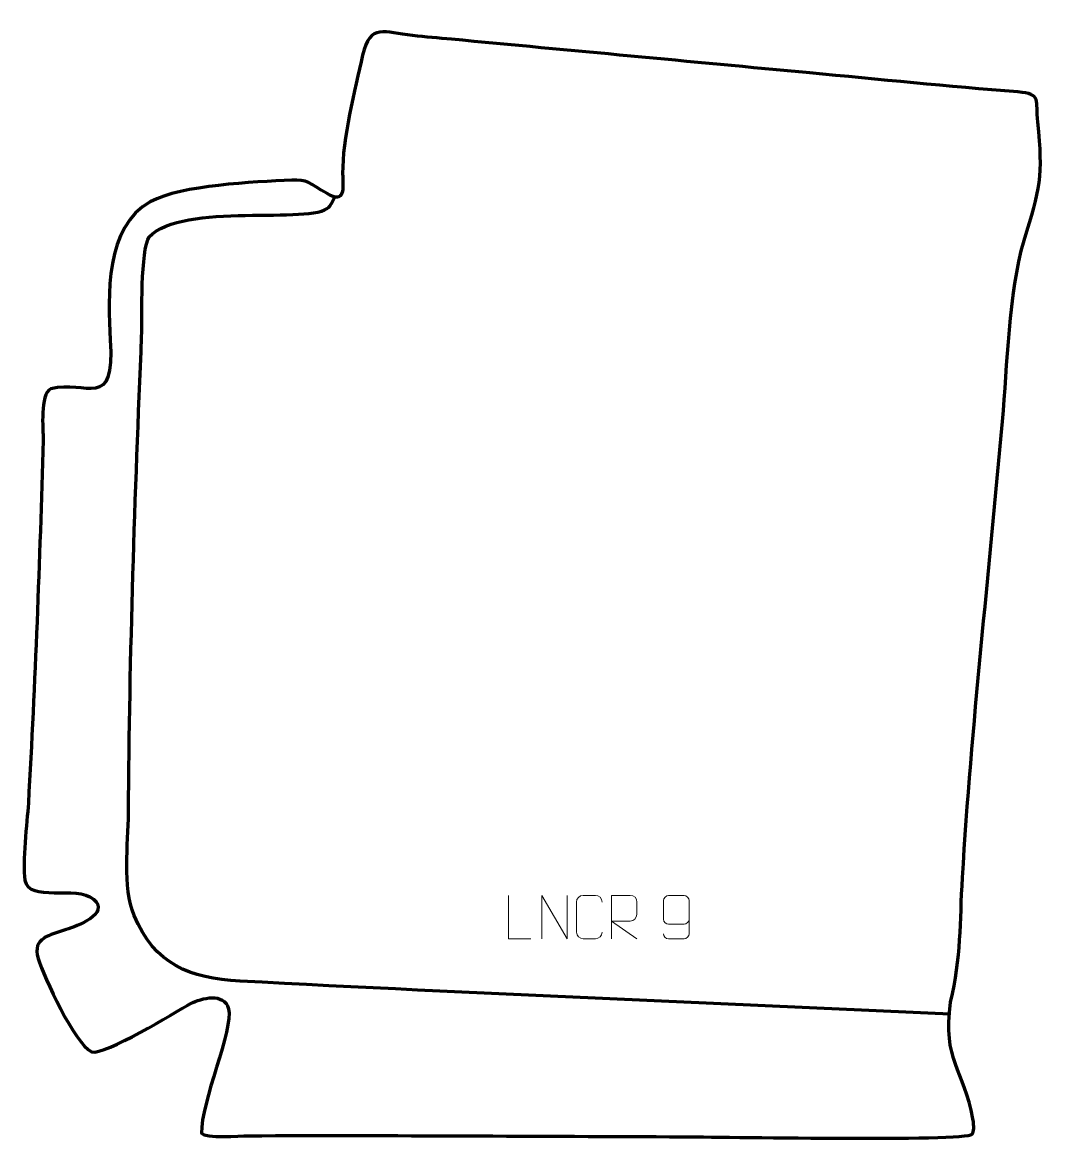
# Model space of a CAD drawing. Header units: millimetres. Extents: x -820 to -232, y 31 to 675.
import ezdxf

# ---------------------------------------------------------------- set-up
doc = ezdxf.new("R2010")
doc.units = ezdxf.units.MM
doc.header["$MEASUREMENT"] = 0
doc.layers.add('layer 2', color=7, linetype='Continuous')
doc.layers.add('layer 3', color=7, linetype='Continuous')

msp = doc.modelspace()

# ---------------------------------------------------------------- linework, layer by layer
at = {"layer": 'layer 2', "color": 140, "lineweight": 158}
msp.add_open_spline([(-286.2436, 104.6444), (-422.334, 110.992), (-558.6107, 116.3815), (-694.6415, 123.5823), (-694.6415, 123.5823), (-723.8578, 125.1289), (-743.6755, 133.2359), (-755.6124, 161.333), (-755.6124, 161.333), (-762.4596, 177.9867), (-758.97, 202.2964), (-758.8492, 220.4893), (-758.8492, 220.4893), (-758.2394, 312.2692), (-755.1466, 402.8267), (-751.2766, 494.4641), (-751.2766, 494.4641), (-751.1072, 505.2562), (-751.8965, 544.6278), (-746.9239, 551.7948), (-746.9239, 551.7948), (-727.8063, 572.2138), (-653.1413, 558.6937), (-643.5533, 569.0094), (-643.5533, 569.0094), (-642.1817, 570.4851), (-640.999, 572.9666), (-640.0897, 574.7918)], degree=3, knots=[0, 0, 0, 0, 0.125, 0.125, 0.125, 0.125, 0.25, 0.25, 0.25, 0.25, 0.375, 0.375, 0.375, 0.375, 0.5, 0.5, 0.5, 0.5, 0.625, 0.625, 0.625, 0.625, 0.75, 0.75, 0.75, 0.75, 1, 1, 1, 1], dxfattribs=at)
at = {"layer": 'layer 3', "color": 242, "lineweight": 158}
msp.add_open_spline([(-572.9771, 665.5643), (-504.2615, 659.1002), (-435.5459, 652.6357), (-366.8303, 646.1714), (-366.8303, 646.1714), (-326.9898, 642.4233), (-287.1131, 638.3526), (-247.2297, 635.2162), (-247.2297, 635.2162), (-233.2061, 634.1134), (-237.2013, 630.5221), (-235.8195, 617.9042), (-235.8195, 617.9042), (-232.4401, 586.6019), (-234.5344, 579.3492), (-243.7184, 549.7137), (-243.7184, 549.7137), (-252.4259, 518.6411), (-253.2438, 478.3706), (-256.0896, 445.696), (-256.0896, 445.696), (-263.7471, 358.3919), (-273.8609, 270.5729), (-279.1189, 183.1618), (-279.1189, 183.1618), (-280.6181, 157.2325), (-279.7571, 137.3682), (-285.9696, 111.5084), (-285.9696, 111.5084), (-290.7523, 77.7092), (-278.0216, 72.6851), (-273.1095, 44.3184), (-273.1095, 44.3184), (-272.299, 39.638), (-272.4995, 37.0569), (-273.5859, 35.5737), (-273.5859, 35.5737), (-276.7479, 31.2562), (-423.2611, 34.0501), (-439.7327, 34.0851), (-439.7327, 34.0851), (-523.0873, 34.2662), (-606.5738, 35.0213), (-689.9122, 34.6313), (-689.9122, 34.6313), (-694.8766, 34.6081), (-714.5436, 32.9485), (-716.8322, 36.1307), (-716.8322, 36.1307), (-717.4261, 53.3858), (-698.2933, 96.5161), (-701.2792, 107.6704), (-701.2792, 107.6704), (-703.8857, 117.4076), (-716.7461, 113.8012), (-723.0534, 110.6629), (-723.0534, 110.6629), (-732.3008, 105.7402), (-772.4295, 80.5004), (-780.0764, 82.9472), (-780.0764, 82.9472), (-789.907, 87.973), (-807.4166, 125.5157), (-810.7932, 136.6281), (-810.7932, 136.6281), (-814.4359, 148.6165), (-804.0607, 150.0217), (-794.6855, 153.2517), (-794.6855, 153.2517), (-788.7625, 155.2924), (-768.9164, 162.0712), (-779.0517, 170.8276), (-779.0517, 170.8276), (-788.6068, 179.0828), (-816.5093, 168.6818), (-818.4025, 181.729), (-818.4025, 181.729), (-819.8746, 191.8738), (-817.2362, 214.7575), (-816.4485, 225.9829), (-816.4485, 225.9829), (-812.5342, 295.5649), (-809.9053, 365.2416), (-807.9378, 434.9044), (-807.9378, 434.9044), (-807.8892, 441.4113), (-809.9943, 461.0248), (-803.4873, 464.3898), (-803.4873, 464.3898), (-783.1095, 469.8602), (-766.6272, 450.769), (-769.3284, 492.5782), (-769.3284, 492.5782), (-770.886, 517.5254), (-772.0132, 558.2358), (-746.3767, 572.0735), (-746.3767, 572.0735), (-727.7131, 581.7564), (-687.2638, 583.3438), (-664.9734, 584.5116), (-664.9734, 584.5116), (-656.1373, 584.9746), (-654.6937, 582.7217), (-644.5634, 576.7312), (-644.5634, 576.7312), (-633.9607, 570.4615), (-635.5482, 579.7641), (-635.6683, 588.2787), (-635.6683, 588.2787), (-635.9466, 608.0206), (-628.6721, 636.6706), (-624.1534, 656.3179), (-624.1534, 656.3179), (-619.7954, 675.267), (-611.663, 669.3437), (-595.4672, 667.6566), (-595.4672, 667.6566), (-587.9854, 666.8772), (-580.4694, 666.2576), (-572.9771, 665.5643)], degree=3, knots=[0, 0, 0, 0, 0.03225806, 0.03225806, 0.03225806, 0.03225806, 0.06451613, 0.06451613, 0.06451613, 0.06451613, 0.09677419, 0.09677419, 0.09677419, 0.09677419, 0.12903226, 0.12903226, 0.12903226, 0.12903226, 0.16129032, 0.16129032, 0.16129032, 0.16129032, 0.19354839, 0.19354839, 0.19354839, 0.19354839, 0.22580645, 0.22580645, 0.22580645, 0.22580645, 0.25806452, 0.25806452, 0.25806452, 0.25806452, 0.29032258, 0.29032258, 0.29032258, 0.29032258, 0.32258065, 0.32258065, 0.32258065, 0.32258065, 0.35483871, 0.35483871, 0.35483871, 0.35483871, 0.38709677, 0.38709677, 0.38709677, 0.38709677, 0.41935484, 0.41935484, 0.41935484, 0.41935484, 0.4516129, 0.4516129, 0.4516129, 0.4516129, 0.48387097, 0.48387097, 0.48387097, 0.48387097, 0.51612903, 0.51612903, 0.51612903, 0.51612903, 0.5483871, 0.5483871, 0.5483871, 0.5483871, 0.58064516, 0.58064516, 0.58064516, 0.58064516, 0.61290323, 0.61290323, 0.61290323, 0.61290323, 0.64516129, 0.64516129, 0.64516129, 0.64516129, 0.67741935, 0.67741935, 0.67741935, 0.67741935, 0.70967742, 0.70967742, 0.70967742, 0.70967742, 0.74193548, 0.74193548, 0.74193548, 0.74193548, 0.77419355, 0.77419355, 0.77419355, 0.77419355, 0.80645161, 0.80645161, 0.80645161, 0.80645161, 0.83870968, 0.83870968, 0.83870968, 0.83870968, 0.87096774, 0.87096774, 0.87096774, 0.87096774, 0.90322581, 0.90322581, 0.90322581, 0.90322581, 0.93548387, 0.93548387, 0.93548387, 0.93548387, 1, 1, 1, 1], dxfattribs=at)
at = {"layer": 'layer 3', "color": 250, "lineweight": 9}
for points, knots in [([(-527.3693, 147.9415), (-527.3693, 147.9415), (-540.3184, 147.9415), (-540.3184, 147.9415), (-540.3184, 147.9415), (-540.3184, 147.9415), (-540.3184, 172.8951), (-540.3184, 172.8951)], [0, 0, 0, 0, 0.33333333, 0.33333333, 0.33333333, 0.33333333, 1, 1, 1, 1]), ([(-521.1712, 147.9416), (-521.1712, 147.9416), (-521.1712, 172.8951), (-521.1712, 172.8951), (-521.1712, 172.8951), (-521.1712, 172.8951), (-506.5164, 147.9416), (-506.5164, 147.9416), (-506.5164, 147.9416), (-506.5164, 147.9416), (-506.5164, 172.8951), (-506.5164, 172.8951)], [0, 0, 0, 0, 0.25, 0.25, 0.25, 0.25, 0.5, 0.5, 0.5, 0.5, 1, 1, 1, 1]), ([(-486.3256, 151.7811), (-486.4654, 149.4577), (-488.1426, 147.9781), (-490.2903, 147.9673), (-490.2903, 147.9673), (-492.6222, 147.9677), (-494.9541, 147.9677), (-497.2856, 147.9673), (-497.2856, 147.9673), (-499.2106, 147.8619), (-501.1827, 149.7464), (-501.1715, 151.7637), (-501.1715, 151.7637), (-501.1711, 157.5338), (-501.1711, 163.3035), (-501.1715, 169.0728), (-501.1715, 169.0728), (-501.1673, 171.2109), (-499.4206, 172.9301), (-497.2682, 172.9166), (-497.2682, 172.9166), (-494.9425, 172.9166), (-492.6164, 172.9166), (-490.2903, 172.9166), (-490.2903, 172.9166), (-488.3437, 172.9521), (-486.3523, 171.4606), (-486.3256, 169.023)], [0, 0, 0, 0, 0.125, 0.125, 0.125, 0.125, 0.25, 0.25, 0.25, 0.25, 0.375, 0.375, 0.375, 0.375, 0.5, 0.5, 0.5, 0.5, 0.625, 0.625, 0.625, 0.625, 0.75, 0.75, 0.75, 0.75, 1, 1, 1, 1]), ([(-481.0806, 147.9634), (-481.0806, 147.9634), (-481.0806, 172.9169), (-481.0806, 172.9169), (-481.0806, 172.9169), (-477.4858, 172.9169), (-473.8903, 172.9169), (-470.2951, 172.9169), (-470.2951, 172.9169), (-467.9698, 172.8792), (-466.4125, 171.3892), (-466.4166, 169.0228), (-466.4166, 169.0228), (-466.417, 166.9873), (-466.417, 163.9279), (-466.4166, 161.8919), (-466.4166, 161.8919), (-466.4231, 160.0164), (-468.2354, 158.0746), (-470.2449, 158.0555), (-470.2449, 158.0555), (-470.2449, 158.0555), (-481.0806, 158.0555), (-481.0806, 158.0555), (-481.0806, 158.0555), (-481.0806, 158.0555), (-466.4259, 147.9634), (-466.4259, 147.9634)], [0, 0, 0, 0, 0.125, 0.125, 0.125, 0.125, 0.25, 0.25, 0.25, 0.25, 0.375, 0.375, 0.375, 0.375, 0.5, 0.5, 0.5, 0.5, 0.625, 0.625, 0.625, 0.625, 0.75, 0.75, 0.75, 0.75, 1, 1, 1, 1]), ([(-451.1785, 150.8994), (-451.1544, 149.5599), (-449.7982, 147.9066), (-448.2263, 147.941), (-448.2263, 147.941), (-445.2415, 147.9413), (-442.2563, 147.9413), (-439.2709, 147.941), (-439.2709, 147.941), (-438.0518, 147.926), (-436.3236, 149.3636), (-436.3186, 150.8994), (-436.3186, 150.8994), (-436.3189, 157.2598), (-436.3189, 163.6206), (-436.3186, 169.9814), (-436.3186, 169.9814), (-436.3233, 171.1443), (-438.0518, 172.9154), (-439.2709, 172.9398), (-439.2709, 172.9398), (-442.2563, 172.9395), (-445.2415, 172.9395), (-448.2263, 172.9398), (-448.2263, 172.9398), (-449.5044, 172.896), (-451.1741, 171.2815), (-451.1785, 169.9814), (-451.1785, 169.9814), (-451.1785, 166.398), (-451.1785, 162.815), (-451.1785, 159.2322), (-451.1785, 159.2322), (-451.14, 157.754), (-449.5573, 156.3211), (-448.2263, 156.3232), (-448.2263, 156.3232), (-445.2415, 156.3229), (-442.2563, 156.3229), (-439.2709, 156.3232), (-439.2709, 156.3232), (-437.9414, 156.3182), (-436.2984, 157.8254), (-436.3401, 159.254)], [0, 0, 0, 0, 0.08333333, 0.08333333, 0.08333333, 0.08333333, 0.16666667, 0.16666667, 0.16666667, 0.16666667, 0.25, 0.25, 0.25, 0.25, 0.33333333, 0.33333333, 0.33333333, 0.33333333, 0.41666667, 0.41666667, 0.41666667, 0.41666667, 0.5, 0.5, 0.5, 0.5, 0.58333333, 0.58333333, 0.58333333, 0.58333333, 0.66666667, 0.66666667, 0.66666667, 0.66666667, 0.75, 0.75, 0.75, 0.75, 0.83333333, 0.83333333, 0.83333333, 0.83333333, 1, 1, 1, 1])]:
    msp.add_open_spline(points, degree=3, knots=knots, dxfattribs=at)

doc.saveas('drawing.dxf')
